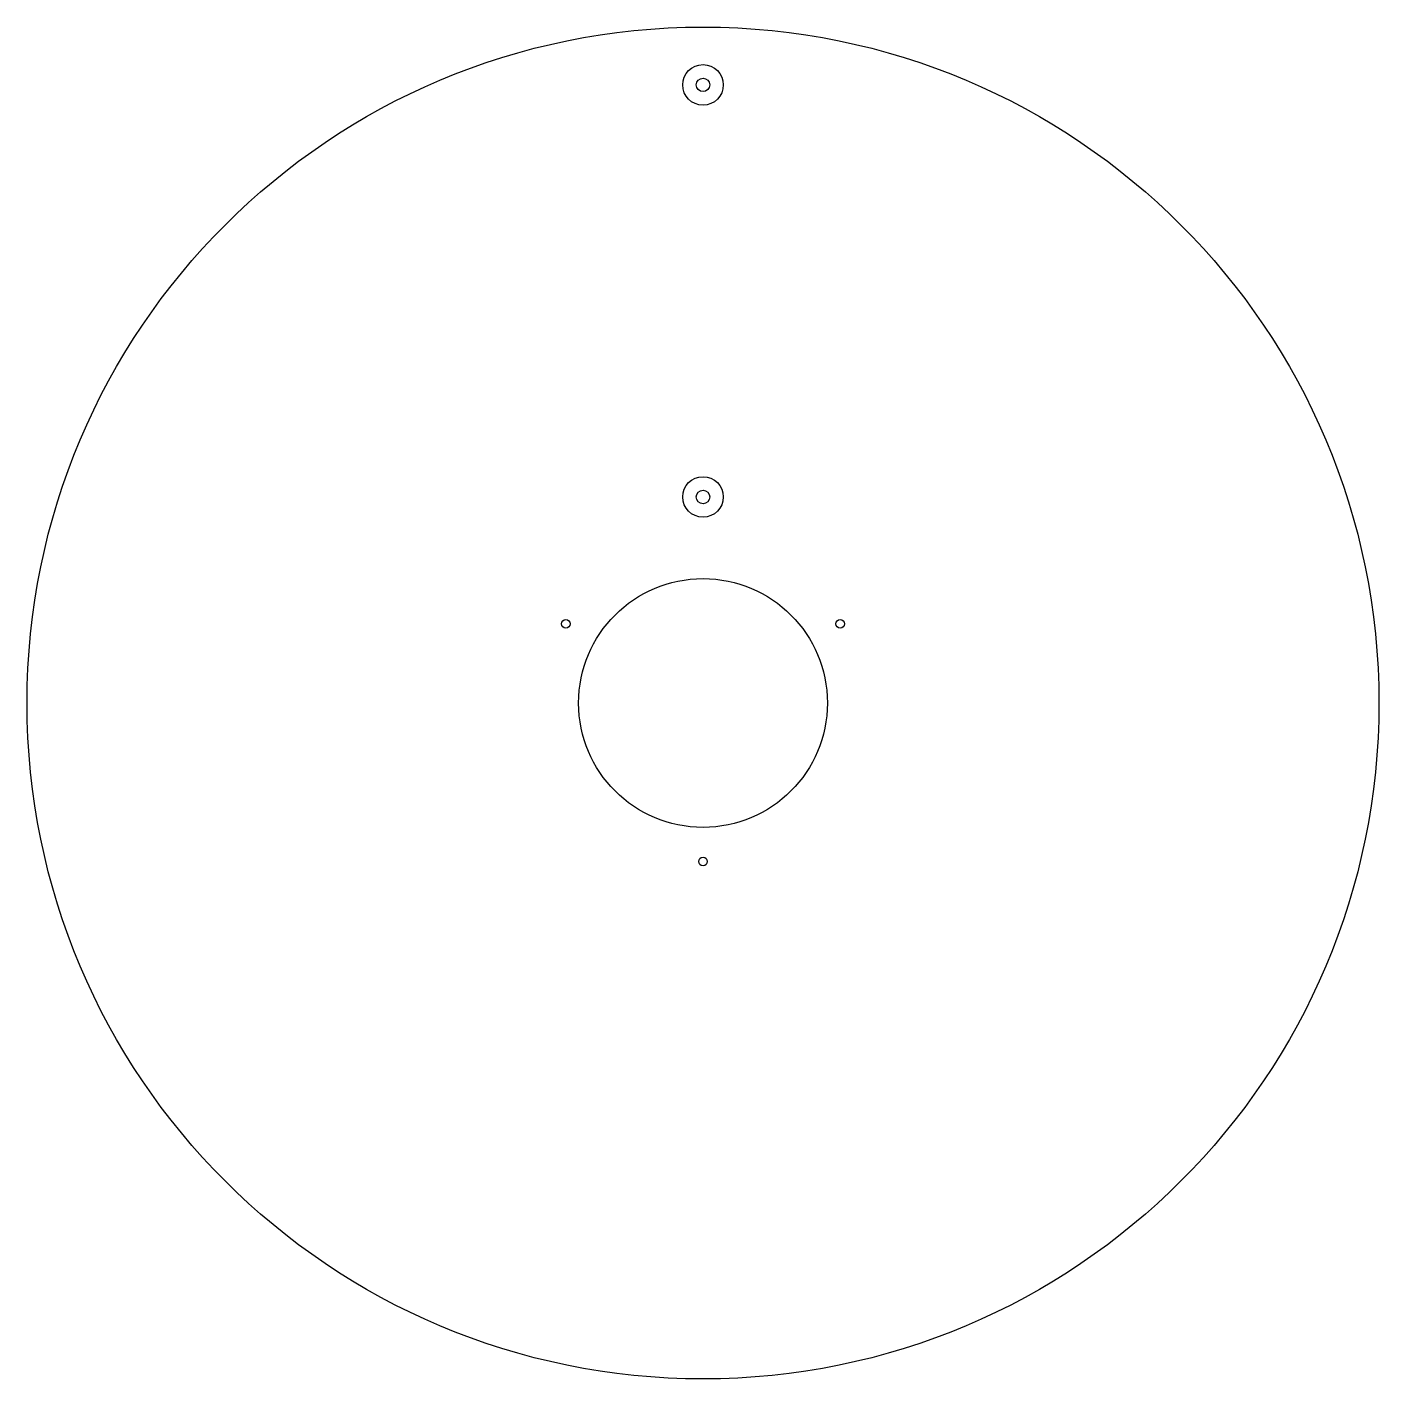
# Model space of a CAD drawing. Header units: centimetres. Extents: x -25 to 25, y -25 to 25.
import ezdxf

# ---------------------------------------------------------------- set-up
doc = ezdxf.new("R2010")
doc.units = ezdxf.units.CM
doc.header["$MEASUREMENT"] = 0

msp = doc.modelspace()

# ---------------------------------------------------------------- linework, layer by layer
for centre, radius in [((0, 0), 25), ((0, 22.86), 0.75), ((0, 22.86), 0.249), ((0, 7.62), 0.75), ((0, 7.62), 0.249), ((0, 0), 4.6), ((-5.075, 2.93), 0.159), ((5.075, 2.93), 0.159), ((0, -5.86), 0.159)]:
    msp.add_circle(centre, radius)

doc.saveas('drawing.dxf')
